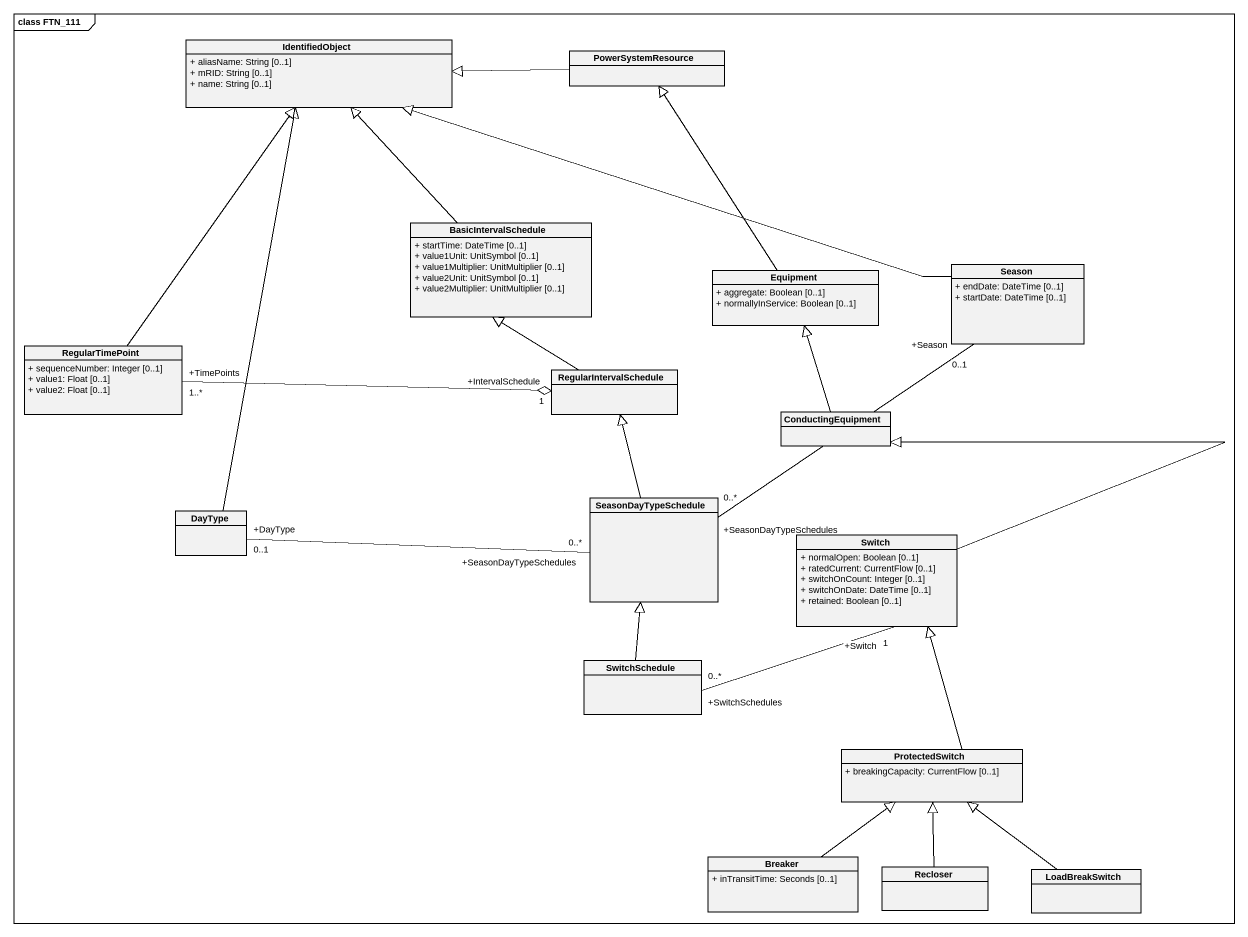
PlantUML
@startuml
mainframe class FTN_111
hide circle
hide empty members
skinparam classAttributeIconSize 0
class IdentifiedObject {
  + aliasName: String [0..1]
  + mRID: String [0..1]
  + name: String [0..1]
}
class PowerSystemResource
class BasicIntervalSchedule {
  + startTime: DateTime [0..1]
  + value1Unit: UnitSymbol [0..1]
  + value1Multiplier: UnitMultiplier [0..1]
  + value2Unit: UnitSymbol [0..1]
  + value2Multiplier: UnitMultiplier [0..1]
}
class Season {
  + endDate: DateTime [0..1]
  + startDate: DateTime [0..1]
}
class Equipment {
  + aggregate: Boolean [0..1]
  + normallyInService: Boolean [0..1]
}
class RegularTimePoint {
  + sequenceNumber: Integer [0..1]
  + value1: Float [0..1]
  + value2: Float [0..1]
}
class RegularIntervalSchedule
class ConductingEquipment
class SeasonDayTypeSchedule
class DayType
class Switch {
  + normalOpen: Boolean [0..1]
  + ratedCurrent: CurrentFlow [0..1]
  + switchOnCount: Integer [0..1]
  + switchOnDate: DateTime [0..1]
  + retained: Boolean [0..1]
}
class SwitchSchedule
class ProtectedSwitch {
  + breakingCapacity: CurrentFlow [0..1]
}
class Breaker {
  + inTransitTime: Seconds [0..1]
}
class Recloser
class LoadBreakSwitch
PowerSystemResource -left-|> IdentifiedObject
BasicIntervalSchedule -up-|> IdentifiedObject
Season -left-|> IdentifiedObject
Season "+Season\n0..1" -- "+SeasonDayTypeSchedules\n0..*" SeasonDayTypeSchedule
Equipment -up-|> PowerSystemResource
RegularTimePoint -up-|> IdentifiedObject
RegularIntervalSchedule -up-|> BasicIntervalSchedule
RegularIntervalSchedule "+IntervalSchedule\n1" o-left- "+TimePoints\n1..*" RegularTimePoint
ConductingEquipment -up-|> Equipment
SeasonDayTypeSchedule -up-|> RegularIntervalSchedule
DayType -up-|> IdentifiedObject
DayType "+DayType\n0..1" -right- "+SeasonDayTypeSchedules\n0..*" SeasonDayTypeSchedule
Switch -up-|> ConductingEquipment
Switch "+Switch\n1" -left- "+SwitchSchedules\n0..*" SwitchSchedule
SwitchSchedule -up-|> SeasonDayTypeSchedule
ProtectedSwitch -up-|> Switch
Breaker -up-|> ProtectedSwitch
Recloser -up-|> ProtectedSwitch
LoadBreakSwitch -up-|> ProtectedSwitch
@enduml
